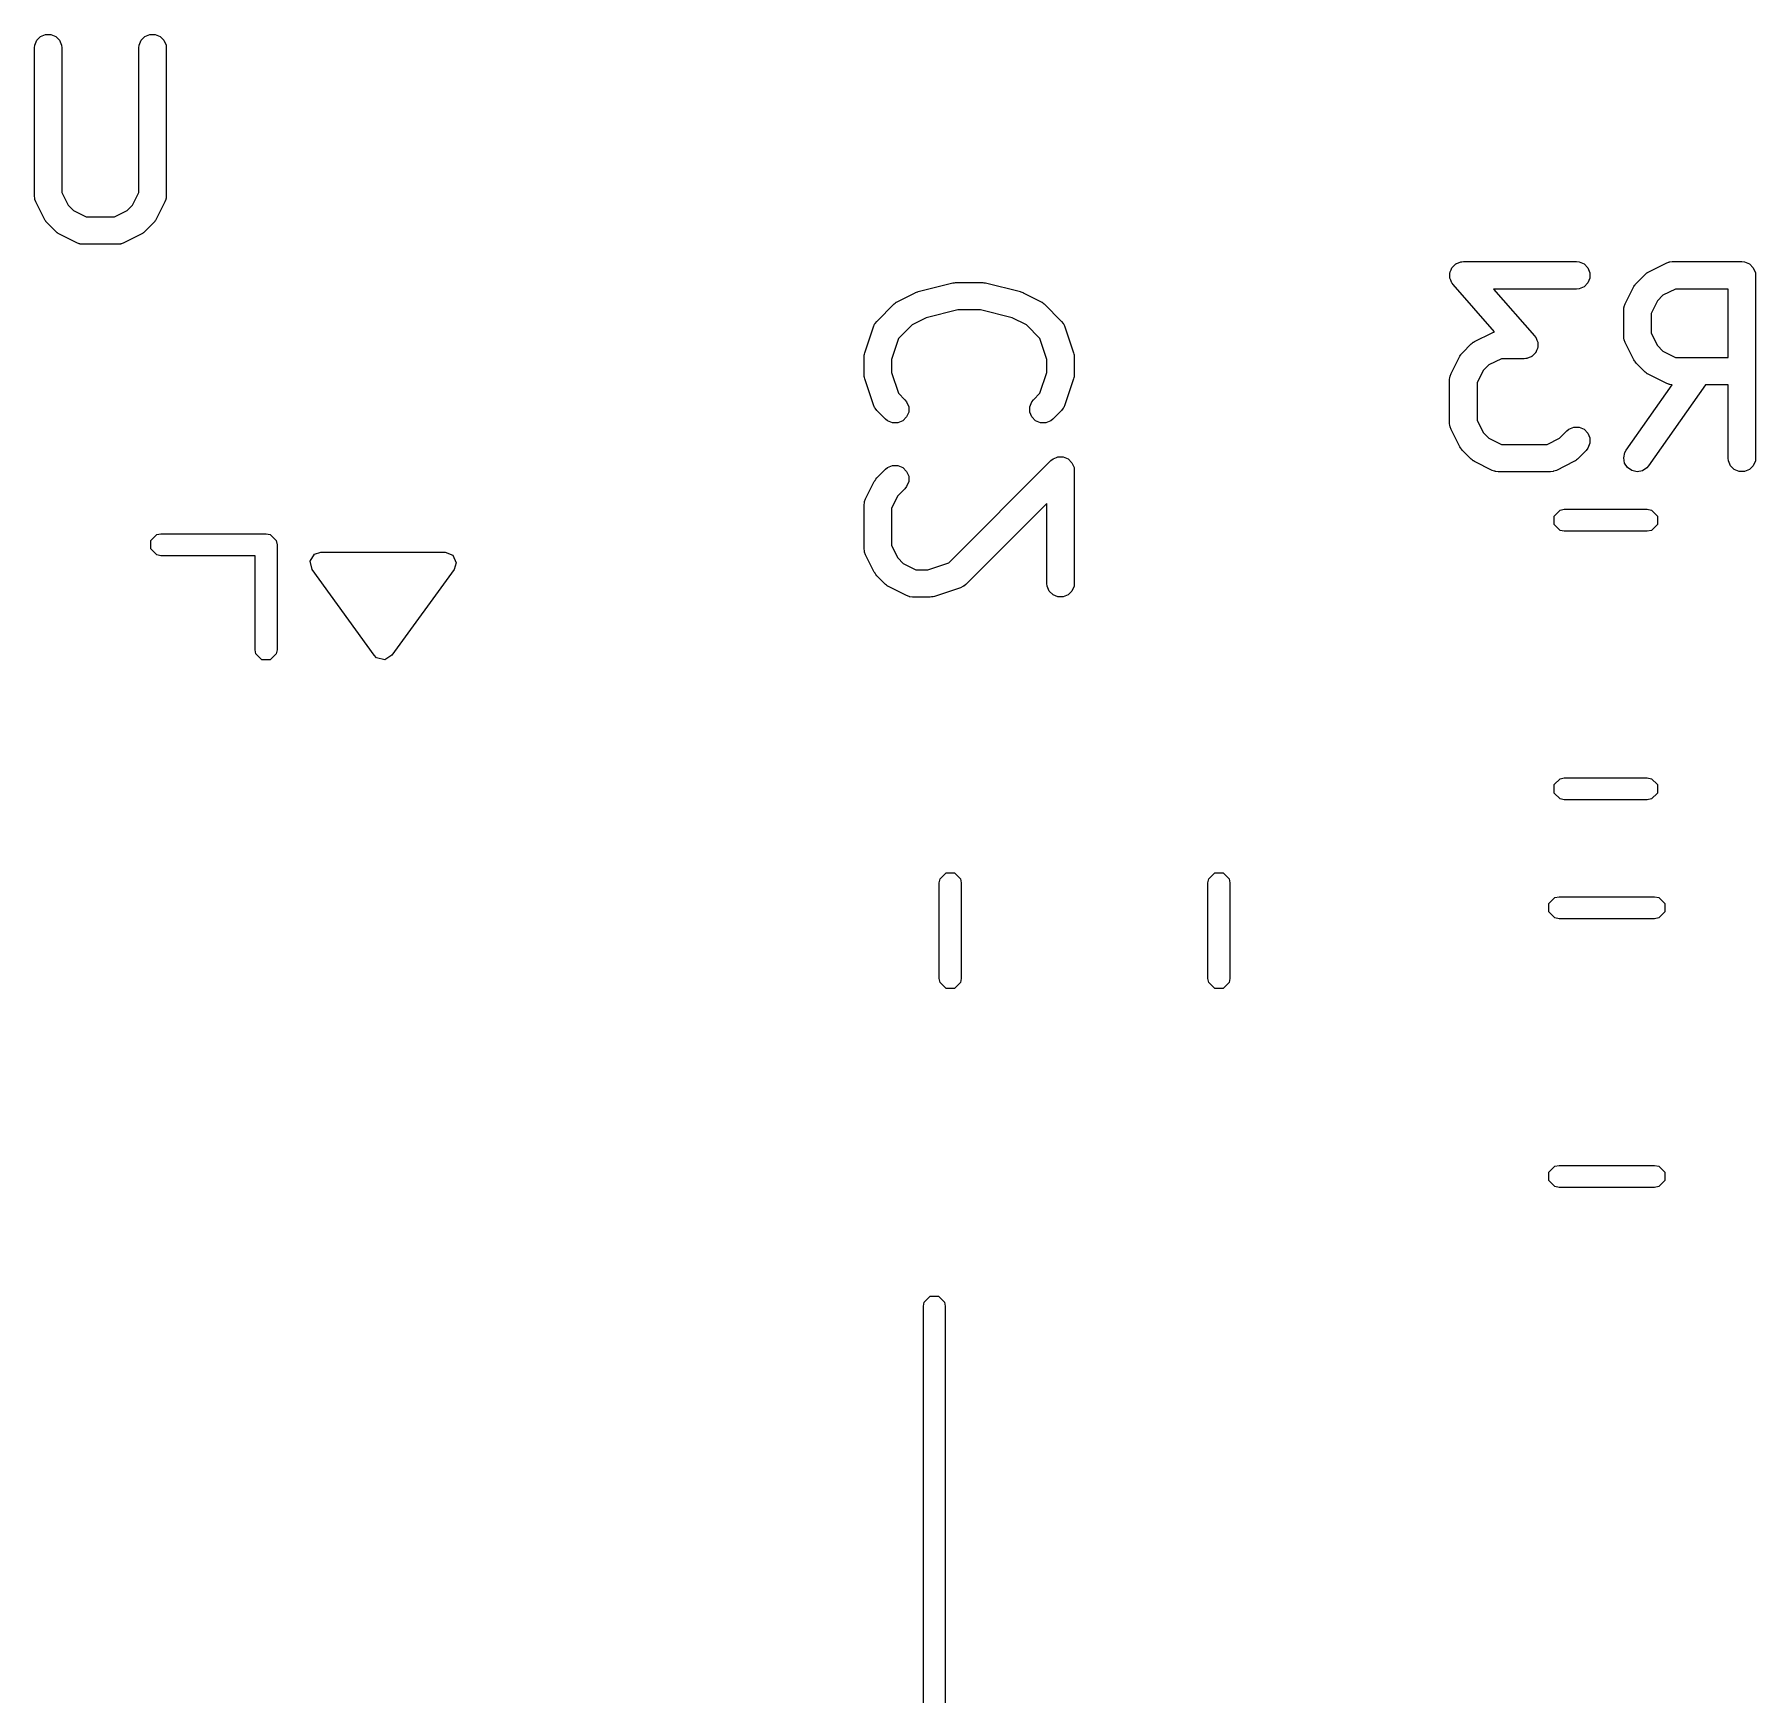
# Model space of a CAD drawing. Header units: inches. Extents: x -2.1 to 1.78, y 0.53 to 2.74.
# Drawn here: x -0.1431 to 0.2276, y 1.6944 to 2.0521 of the extents above; entities that cross this region are included whole.
import ezdxf

# ---------------------------------------------------------------- set-up
doc = ezdxf.new("R2010")
doc.units = ezdxf.units.IN
doc.header["$MEASUREMENT"] = 0
doc.layers.add('BLACK', color=250, linetype='CONTINUOUS')

msp = doc.modelspace()

# ---------------------------------------------------------------- linework, layer by layer
at = {"layer": 'BLACK', "linetype": 'CONTINUOUS'}
for p, q in [((-0.14307, 2.0498), (-0.14263, 2.05086)), ((-0.14263, 2.05086), (-0.14182, 2.05167)), ((-0.14182, 2.05167), (-0.14075, 2.05212)), ((-0.14075, 2.05212), (-0.1396, 2.05212)), ((-0.1396, 2.05212), (-0.13854, 2.05167)), ((-0.13854, 2.05167), (-0.13772, 2.05086)), ((-0.13772, 2.05086), (-0.13728, 2.0498)), ((-0.12058, 2.0498), (-0.12014, 2.05086)), ((-0.12014, 2.05086), (-0.11932, 2.05167)), ((-0.11932, 2.05167), (-0.11826, 2.05212)), ((-0.11826, 2.05212), (-0.1171, 2.05212)), ((-0.1171, 2.05212), (-0.11604, 2.05167)), ((-0.11604, 2.05167), (-0.11523, 2.05086)), ((-0.11523, 2.05086), (-0.11478, 2.0498)), ((-0.14313, 2.04922), (-0.14307, 2.0498)), ((-0.14313, 2.01735), (-0.14313, 2.04922)), ((-0.13728, 2.0498), (-0.13723, 2.04922)), ((-0.13723, 2.04922), (-0.13723, 2.01805)), ((-0.12063, 2.04922), (-0.12058, 2.0498)), ((-0.12063, 2.01805), (-0.12063, 2.04922)), ((-0.11478, 2.0498), (-0.11473, 2.04922)), ((-0.11473, 2.04922), (-0.11473, 2.01735)), ((-0.14307, 2.01677), (-0.14313, 2.01735)), ((-0.13723, 2.01805), (-0.13588, 2.01535)), ((-0.12198, 2.01535), (-0.12063, 2.01805)), ((-0.11473, 2.01735), (-0.11478, 2.01677)), ((-0.14303, 2.01667), (-0.14307, 2.01677)), ((-0.14303, 2.01657), (-0.14303, 2.01667)), ((-0.14282, 2.01603), (-0.14303, 2.01657)), ((-0.14094, 2.01228), (-0.14282, 2.01603)), ((-0.13588, 2.01535), (-0.13468, 2.01415)), ((-0.13468, 2.01415), (-0.13198, 2.0128)), ((-0.12588, 2.0128), (-0.12318, 2.01415)), ((-0.12318, 2.01415), (-0.12198, 2.01535)), ((-0.11504, 2.01603), (-0.11691, 2.01228)), ((-0.11483, 2.01657), (-0.11504, 2.01603)), ((-0.11478, 2.01677), (-0.11483, 2.01667)), ((-0.11483, 2.01667), (-0.11483, 2.01657)), ((-0.14079, 2.01203), (-0.14094, 2.01228)), ((-0.14076, 2.01196), (-0.14079, 2.01203)), ((-0.14069, 2.01188), (-0.14076, 2.01196)), ((-0.14064, 2.01179), (-0.14069, 2.01188)), ((-0.14058, 2.01174), (-0.14064, 2.01179)), ((-0.14039, 2.01151), (-0.14058, 2.01174)), ((-0.13852, 2.00964), (-0.14039, 2.01151)), ((-0.13829, 2.00945), (-0.13852, 2.00964)), ((-0.13824, 2.00939), (-0.13829, 2.00945)), ((-0.13815, 2.00934), (-0.13824, 2.00939)), ((-0.13198, 2.0128), (-0.12588, 2.0128)), ((-0.11962, 2.00939), (-0.11971, 2.00934)), ((-0.11957, 2.00945), (-0.11962, 2.00939)), ((-0.11934, 2.00964), (-0.11957, 2.00945)), ((-0.11747, 2.01151), (-0.11934, 2.00964)), ((-0.11728, 2.01174), (-0.11747, 2.01151)), ((-0.11722, 2.01179), (-0.11728, 2.01174)), ((-0.11717, 2.01188), (-0.11722, 2.01179)), ((-0.1171, 2.01196), (-0.11717, 2.01188)), ((-0.11707, 2.01203), (-0.1171, 2.01196)), ((-0.11691, 2.01228), (-0.11707, 2.01203)), ((-0.13807, 2.00927), (-0.13815, 2.00934)), ((-0.138, 2.00924), (-0.13807, 2.00927)), ((-0.13775, 2.00908), (-0.138, 2.00924)), ((-0.134, 2.00721), (-0.13775, 2.00908)), ((-0.13346, 2.007), (-0.134, 2.00721)), ((-0.13335, 2.00699), (-0.13346, 2.007)), ((-0.13326, 2.00695), (-0.13335, 2.00699)), ((-0.13268, 2.0069), (-0.13326, 2.00695)), ((-0.12518, 2.0069), (-0.13268, 2.0069)), ((-0.1246, 2.00695), (-0.12518, 2.0069)), ((-0.12451, 2.00699), (-0.1246, 2.00695)), ((-0.1244, 2.007), (-0.12451, 2.00699)), ((-0.12386, 2.00721), (-0.1244, 2.007)), ((-0.12011, 2.00908), (-0.12386, 2.00721)), ((-0.11986, 2.00924), (-0.12011, 2.00908)), ((-0.11979, 2.00927), (-0.11986, 2.00924)), ((-0.11971, 2.00934), (-0.11979, 2.00927)), ((0.16227, 2.00191), (0.16232, 2.002)), ((0.16232, 2.002), (0.16268, 2.00232)), ((0.16268, 2.00232), (0.16302, 2.00266)), ((0.16302, 2.00266), (0.16311, 2.0027)), ((0.16311, 2.0027), (0.16318, 2.00276)), ((0.16318, 2.00276), (0.16364, 2.00292)), ((0.16364, 2.00292), (0.16408, 2.0031)), ((0.16408, 2.0031), (0.16422, 2.00311)), ((0.16422, 2.00311), (0.16427, 2.00313)), ((0.16427, 2.00313), (0.16435, 2.00313)), ((0.16435, 2.00313), (0.16466, 2.00316)), ((0.16466, 2.00316), (0.18903, 2.00316)), ((0.18903, 2.00316), (0.1896, 2.0031)), ((0.1896, 2.0031), (0.19067, 2.00266)), ((0.19067, 2.00266), (0.19148, 2.00184)), ((0.20458, 2.00097), (0.20833, 2.00284)), ((0.20833, 2.00284), (0.20887, 2.00305)), ((0.20887, 2.00305), (0.20898, 2.00306)), ((0.20898, 2.00306), (0.20908, 2.0031)), ((0.20908, 2.0031), (0.20965, 2.00316)), ((0.20965, 2.00316), (0.22465, 2.00316)), ((0.22465, 2.00316), (0.22523, 2.0031)), ((0.22523, 2.0031), (0.22629, 2.00266)), ((0.22629, 2.00266), (0.2271, 2.00184)), ((0.04719, 1.99669), (0.05469, 1.99856)), ((0.05469, 1.99856), (0.05479, 1.99858)), ((0.05479, 1.99858), (0.05483, 1.99859)), ((0.05483, 1.99859), (0.05505, 1.99861)), ((0.05505, 1.99861), (0.05527, 1.99865)), ((0.05527, 1.99865), (0.05531, 1.99864)), ((0.05531, 1.99864), (0.05541, 1.99865)), ((0.05541, 1.99865), (0.06103, 1.99865)), ((0.06103, 1.99865), (0.06113, 1.99864)), ((0.06113, 1.99864), (0.06118, 1.99865)), ((0.06118, 1.99865), (0.06139, 1.99861)), ((0.06139, 1.99861), (0.06161, 1.99859)), ((0.06161, 1.99859), (0.06165, 1.99858)), ((0.06165, 1.99858), (0.06175, 1.99856)), ((0.06175, 1.99856), (0.06925, 1.99669)), ((0.16173, 1.99982), (0.16176, 2.0003)), ((0.16176, 1.99973), (0.16173, 1.99982)), ((0.16176, 2.00078), (0.1618, 2.00087)), ((0.16176, 2.0003), (0.16176, 2.00078)), ((0.16176, 1.99963), (0.16176, 1.99973)), ((0.16194, 1.99918), (0.16176, 1.99963)), ((0.1618, 2.00087), (0.16181, 2.00097)), ((0.16181, 2.00097), (0.16202, 2.0014)), ((0.1621, 1.99873), (0.16194, 1.99918)), ((0.16202, 2.0014), (0.1622, 2.00184)), ((0.16218, 1.99862), (0.1621, 1.99873)), ((0.1622, 1.99856), (0.16218, 1.99862)), ((0.1622, 2.00184), (0.16227, 2.00191)), ((0.16226, 1.99851), (0.1622, 1.99856)), ((0.16243, 1.99826), (0.16226, 1.99851)), ((0.17137, 1.98805), (0.16243, 1.99826)), ((0.19148, 1.99856), (0.19067, 1.99775)), ((0.19148, 2.00184), (0.19192, 2.00078)), ((0.19192, 1.99963), (0.19148, 1.99856)), ((0.19192, 2.00078), (0.19192, 1.99963)), ((0.20164, 1.99818), (0.20169, 1.99826)), ((0.20169, 1.99826), (0.20175, 1.99832)), ((0.20175, 1.99832), (0.20194, 1.99854)), ((0.20194, 1.99854), (0.20381, 2.00042)), ((0.20381, 2.00042), (0.20404, 2.0006)), ((0.20404, 2.0006), (0.20409, 2.00066)), ((0.20409, 2.00066), (0.20418, 2.00072)), ((0.20418, 2.00072), (0.20426, 2.00078)), ((0.20426, 2.00078), (0.20433, 2.00081)), ((0.20433, 2.00081), (0.20458, 2.00097)), ((0.2271, 2.00184), (0.22755, 2.00078)), ((0.22755, 2.00078), (0.2276, 2.0002)), ((0.2276, 2.0002), (0.2276, 1.96083)), ((0.04259, 1.99443), (0.04284, 1.99459)), ((0.04284, 1.99459), (0.04659, 1.99646)), ((0.04659, 1.99646), (0.04663, 1.99648)), ((0.04663, 1.99648), (0.04665, 1.99649)), ((0.04665, 1.99649), (0.04689, 1.99658)), ((0.04689, 1.99658), (0.04713, 1.99667)), ((0.04713, 1.99667), (0.04715, 1.99667)), ((0.04715, 1.99667), (0.04719, 1.99669)), ((0.06925, 1.99669), (0.06929, 1.99667)), ((0.06929, 1.99667), (0.06931, 1.99667)), ((0.06931, 1.99667), (0.06955, 1.99658)), ((0.06955, 1.99658), (0.06979, 1.99649)), ((0.06979, 1.99649), (0.06981, 1.99648)), ((0.06981, 1.99648), (0.06985, 1.99646)), ((0.06985, 1.99646), (0.0736, 1.99459)), ((0.0736, 1.99459), (0.07385, 1.99443)), ((0.18903, 1.99725), (0.17116, 1.99725)), ((0.17116, 1.99725), (0.18, 1.98715)), ((0.1896, 1.99731), (0.18903, 1.99725)), ((0.19067, 1.99775), (0.1896, 1.99731)), ((0.19951, 1.99403), (0.20139, 1.99777)), ((0.20139, 1.99777), (0.20154, 1.99802)), ((0.20154, 1.99802), (0.20157, 1.99809)), ((0.20157, 1.99809), (0.20164, 1.99818)), ((0.20645, 1.99471), (0.2051, 1.99201)), ((0.20765, 1.9959), (0.20645, 1.99471)), ((0.21035, 1.99725), (0.20765, 1.9959)), ((0.2217, 1.99725), (0.21035, 1.99725)), ((0.2217, 1.98253), (0.2217, 1.99725)), ((0.03832, 1.99029), (0.04207, 1.99404)), ((0.04207, 1.99404), (0.0423, 1.99422)), ((0.0423, 1.99422), (0.04235, 1.99428)), ((0.04235, 1.99428), (0.04244, 1.99434)), ((0.04244, 1.99434), (0.04252, 1.9944)), ((0.04252, 1.9944), (0.04259, 1.99443)), ((0.04894, 1.99104), (0.04591, 1.98952)), ((0.05577, 1.99274), (0.04894, 1.99104)), ((0.06067, 1.99274), (0.05577, 1.99274)), ((0.0675, 1.99104), (0.06067, 1.99274)), ((0.07053, 1.98952), (0.0675, 1.99104)), ((0.07385, 1.99443), (0.07392, 1.9944)), ((0.07392, 1.9944), (0.074, 1.99434)), ((0.074, 1.99434), (0.07409, 1.99428)), ((0.07409, 1.99428), (0.07414, 1.99422)), ((0.07414, 1.99422), (0.07437, 1.99404)), ((0.07437, 1.99404), (0.07812, 1.99029)), ((0.1992, 1.9927), (0.19926, 1.99328)), ((0.1992, 1.98708), (0.1992, 1.9927)), ((0.19926, 1.99328), (0.1993, 1.99338)), ((0.1993, 1.99348), (0.19951, 1.99403)), ((0.1993, 1.99338), (0.1993, 1.99348)), ((0.2051, 1.99201), (0.2051, 1.98778)), ((0.03573, 1.98351), (0.03761, 1.98913)), ((0.03761, 1.98913), (0.03785, 1.98966)), ((0.03785, 1.98966), (0.03792, 1.98974)), ((0.03792, 1.98974), (0.03796, 1.98984)), ((0.03796, 1.98984), (0.03832, 1.99029)), ((0.04591, 1.98952), (0.04299, 1.9866)), ((0.07345, 1.9866), (0.07053, 1.98952)), ((0.07812, 1.99029), (0.07849, 1.98984)), ((0.07849, 1.98984), (0.07853, 1.98974)), ((0.07853, 1.98974), (0.0786, 1.98966)), ((0.0786, 1.98966), (0.07883, 1.98913)), ((0.07883, 1.98913), (0.08071, 1.98351)), ((0.16709, 1.98597), (0.17084, 1.98785)), ((0.17084, 1.98785), (0.17137, 1.98805)), ((0.18, 1.98715), (0.18018, 1.9869)), ((0.2051, 1.98778), (0.20645, 1.98508)), ((0.03567, 1.98322), (0.03573, 1.98351)), ((0.04299, 1.9866), (0.04149, 1.98209)), ((0.07495, 1.98209), (0.07345, 1.9866)), ((0.08071, 1.98351), (0.08077, 1.98322)), ((0.16426, 1.98332), (0.16444, 1.98354)), ((0.16444, 1.98354), (0.16632, 1.98542)), ((0.16632, 1.98542), (0.16654, 1.9856)), ((0.16654, 1.9856), (0.1666, 1.98566)), ((0.1666, 1.98566), (0.16668, 1.98572)), ((0.16668, 1.98572), (0.16677, 1.98579)), ((0.16677, 1.98579), (0.16684, 1.98582)), ((0.16684, 1.98582), (0.16709, 1.98597)), ((0.18016, 1.9835), (0.18012, 1.98341)), ((0.18024, 1.98357), (0.18016, 1.9835)), ((0.18018, 1.9869), (0.18024, 1.98685)), ((0.18024, 1.98685), (0.18026, 1.98679)), ((0.18042, 1.98401), (0.18024, 1.98357)), ((0.18026, 1.98679), (0.18034, 1.98668)), ((0.18034, 1.98668), (0.18049, 1.98623)), ((0.18063, 1.98444), (0.18042, 1.98401)), ((0.18049, 1.98623), (0.18068, 1.98578)), ((0.18064, 1.98454), (0.18063, 1.98444)), ((0.18068, 1.98463), (0.18064, 1.98454)), ((0.18068, 1.98578), (0.18068, 1.98568)), ((0.18068, 1.98568), (0.18071, 1.98559)), ((0.18071, 1.98559), (0.18068, 1.98511)), ((0.18068, 1.98511), (0.18068, 1.98463)), ((0.19926, 1.9865), (0.1992, 1.98708)), ((0.1993, 1.98641), (0.19926, 1.9865)), ((0.1993, 1.9863), (0.1993, 1.98641)), ((0.19951, 1.98576), (0.1993, 1.9863)), ((0.20139, 1.98201), (0.19951, 1.98576)), ((0.20645, 1.98508), (0.20765, 1.98388)), ((0.20765, 1.98388), (0.21035, 1.98253)), ((0.03558, 1.98257), (0.03561, 1.98287)), ((0.03558, 1.97882), (0.03558, 1.98257)), ((0.03561, 1.98294), (0.03563, 1.98305)), ((0.03561, 1.98287), (0.03561, 1.98294)), ((0.03563, 1.98305), (0.03564, 1.98315)), ((0.03564, 1.98315), (0.03567, 1.98322)), ((0.04149, 1.98209), (0.04149, 1.9793)), ((0.07495, 1.9793), (0.07495, 1.98209)), ((0.08077, 1.98322), (0.0808, 1.98315)), ((0.0808, 1.98315), (0.08081, 1.98305)), ((0.08081, 1.98305), (0.08084, 1.98294)), ((0.08084, 1.98294), (0.08083, 1.98287)), ((0.08083, 1.98287), (0.08086, 1.98257)), ((0.08086, 1.98257), (0.08086, 1.97882)), ((0.16202, 1.97903), (0.16389, 1.98278)), ((0.16389, 1.98278), (0.16405, 1.98302)), ((0.16405, 1.98302), (0.16408, 1.9831)), ((0.16408, 1.9831), (0.16414, 1.98318)), ((0.16414, 1.98318), (0.1642, 1.98327)), ((0.1642, 1.98327), (0.16426, 1.98332)), ((0.17016, 1.9809), (0.16896, 1.97971)), ((0.17285, 1.98225), (0.17016, 1.9809)), ((0.17778, 1.98225), (0.17285, 1.98225)), ((0.17808, 1.98228), (0.17778, 1.98225)), ((0.17816, 1.98228), (0.17808, 1.98228)), ((0.17822, 1.9823), (0.17816, 1.98228)), ((0.17836, 1.98231), (0.17822, 1.9823)), ((0.1788, 1.98249), (0.17836, 1.98231)), ((0.17925, 1.98265), (0.1788, 1.98249)), ((0.17933, 1.98271), (0.17925, 1.98265)), ((0.17942, 1.98275), (0.17933, 1.98271)), ((0.17976, 1.98309), (0.17942, 1.98275)), ((0.18012, 1.98341), (0.17976, 1.98309)), ((0.20154, 1.98176), (0.20139, 1.98201)), ((0.20157, 1.98169), (0.20154, 1.98176)), ((0.20164, 1.98161), (0.20157, 1.98169)), ((0.20169, 1.98152), (0.20164, 1.98161)), ((0.20175, 1.98147), (0.20169, 1.98152)), ((0.20194, 1.98124), (0.20175, 1.98147)), ((0.20381, 1.97937), (0.20194, 1.98124)), ((0.21035, 1.98253), (0.2217, 1.98253)), ((0.03561, 1.97853), (0.03558, 1.97882)), ((0.03561, 1.97846), (0.03561, 1.97853)), ((0.03563, 1.97835), (0.03561, 1.97846)), ((0.03564, 1.97825), (0.03563, 1.97835)), ((0.03567, 1.97818), (0.03564, 1.97825)), ((0.03573, 1.97789), (0.03567, 1.97818)), ((0.03761, 1.97227), (0.03573, 1.97789)), ((0.04149, 1.9793), (0.04299, 1.9748)), ((0.07345, 1.9748), (0.07495, 1.9793)), ((0.08071, 1.97789), (0.07883, 1.97227)), ((0.08077, 1.97818), (0.08071, 1.97789)), ((0.0808, 1.97825), (0.08077, 1.97818)), ((0.08081, 1.97835), (0.0808, 1.97825)), ((0.08084, 1.97846), (0.08081, 1.97835)), ((0.08086, 1.97882), (0.08083, 1.97853)), ((0.08083, 1.97853), (0.08084, 1.97846)), ((0.1617, 1.97771), (0.16176, 1.97828)), ((0.1617, 1.96833), (0.1617, 1.97771)), ((0.16176, 1.97828), (0.1618, 1.97838)), ((0.1618, 1.97838), (0.16181, 1.97849)), ((0.16181, 1.97849), (0.16202, 1.97903)), ((0.16896, 1.97971), (0.16761, 1.97701)), ((0.16761, 1.97701), (0.16761, 1.96903)), ((0.19973, 1.96253), (0.20961, 1.97663)), ((0.20404, 1.97918), (0.20381, 1.97937)), ((0.20409, 1.97912), (0.20404, 1.97918)), ((0.20418, 1.97907), (0.20409, 1.97912)), ((0.20426, 1.979), (0.20418, 1.97907)), ((0.20433, 1.97897), (0.20426, 1.979)), ((0.20458, 1.97882), (0.20433, 1.97897)), ((0.21681, 1.97663), (0.20457, 1.95914)), ((0.20833, 1.97694), (0.20458, 1.97882)), ((0.20887, 1.97673), (0.20833, 1.97694)), ((0.20898, 1.97673), (0.20887, 1.97673)), ((0.20908, 1.97669), (0.20898, 1.97673)), ((0.20961, 1.97663), (0.20908, 1.97669)), ((0.2217, 1.97663), (0.21681, 1.97663)), ((0.2217, 1.96083), (0.2217, 1.97663)), ((0.04299, 1.9748), (0.04437, 1.97341)), ((0.04437, 1.97341), (0.04474, 1.97297)), ((0.04474, 1.97297), (0.04518, 1.9719)), ((0.07126, 1.9719), (0.0717, 1.97297)), ((0.0717, 1.97297), (0.07207, 1.97341)), ((0.07207, 1.97341), (0.07345, 1.9748)), ((0.03785, 1.97174), (0.03761, 1.97227)), ((0.03792, 1.97166), (0.03785, 1.97174)), ((0.03796, 1.97156), (0.03792, 1.97166)), ((0.03832, 1.97111), (0.03796, 1.97156)), ((0.0402, 1.96924), (0.03832, 1.97111)), ((0.04065, 1.96887), (0.0402, 1.96924)), ((0.04171, 1.96843), (0.04065, 1.96887)), ((0.04393, 1.96887), (0.04286, 1.96843)), ((0.04474, 1.96969), (0.04393, 1.96887)), ((0.04518, 1.97075), (0.04474, 1.96969)), ((0.04518, 1.9719), (0.04518, 1.97075)), ((0.07126, 1.97075), (0.07126, 1.9719)), ((0.0717, 1.96969), (0.07126, 1.97075)), ((0.07252, 1.96887), (0.0717, 1.96969)), ((0.07358, 1.96843), (0.07252, 1.96887)), ((0.0758, 1.96887), (0.07473, 1.96843)), ((0.07624, 1.96924), (0.0758, 1.96887)), ((0.07812, 1.97111), (0.07624, 1.96924)), ((0.07849, 1.97156), (0.07812, 1.97111)), ((0.07853, 1.97166), (0.07849, 1.97156)), ((0.0786, 1.97174), (0.07853, 1.97166)), ((0.07883, 1.97227), (0.0786, 1.97174)), ((0.16761, 1.96903), (0.16896, 1.96633)), ((0.04286, 1.96843), (0.04171, 1.96843)), ((0.07473, 1.96843), (0.07358, 1.96843)), ((0.16176, 1.96776), (0.1617, 1.96833)), ((0.1618, 1.96766), (0.16176, 1.96776)), ((0.16181, 1.96755), (0.1618, 1.96766)), ((0.16202, 1.96701), (0.16181, 1.96755)), ((0.16389, 1.96326), (0.16202, 1.96701)), ((0.16896, 1.96633), (0.17016, 1.96514)), ((0.17016, 1.96514), (0.17285, 1.96379)), ((0.18271, 1.96379), (0.1854, 1.96514)), ((0.1854, 1.96514), (0.18694, 1.96667)), ((0.18694, 1.96667), (0.18739, 1.96704)), ((0.18739, 1.96704), (0.18845, 1.96748)), ((0.18845, 1.96748), (0.1896, 1.96748)), ((0.1896, 1.96748), (0.19067, 1.96704)), ((0.19067, 1.96704), (0.19148, 1.96622)), ((0.19148, 1.96622), (0.19192, 1.96516)), ((0.19192, 1.96516), (0.19192, 1.96401)), ((0.16405, 1.96302), (0.16389, 1.96326)), ((0.16408, 1.96294), (0.16405, 1.96302)), ((0.16414, 1.96286), (0.16408, 1.96294)), ((0.1642, 1.96277), (0.16414, 1.96286)), ((0.16426, 1.96272), (0.1642, 1.96277)), ((0.16444, 1.9625), (0.16426, 1.96272)), ((0.16632, 1.96062), (0.16444, 1.9625)), ((0.17285, 1.96379), (0.18271, 1.96379)), ((0.19112, 1.9625), (0.18924, 1.96062)), ((0.19148, 1.96294), (0.19112, 1.9625)), ((0.19192, 1.96401), (0.19148, 1.96294)), ((0.1992, 1.9609), (0.19945, 1.96202)), ((0.19945, 1.96202), (0.19973, 1.96253)), ((0.03832, 1.95654), (0.0402, 1.95842)), ((0.0402, 1.95842), (0.04065, 1.95878)), ((0.04065, 1.95878), (0.04171, 1.95922)), ((0.04171, 1.95922), (0.04286, 1.95922)), ((0.04286, 1.95922), (0.04393, 1.95878)), ((0.04393, 1.95878), (0.04474, 1.95797)), ((0.04474, 1.95797), (0.04518, 1.9569)), ((0.05381, 1.93829), (0.07582, 1.96029)), ((0.07582, 1.96029), (0.07627, 1.96066)), ((0.07627, 1.96066), (0.07702, 1.96097)), ((0.07702, 1.96097), (0.07733, 1.9611)), ((0.07733, 1.9611), (0.07848, 1.9611)), ((0.07848, 1.9611), (0.07955, 1.96066)), ((0.07955, 1.96066), (0.08036, 1.95984)), ((0.08036, 1.95984), (0.08062, 1.95922)), ((0.08062, 1.95922), (0.0808, 1.95878)), ((0.0808, 1.95878), (0.08086, 1.9582)), ((0.08086, 1.9582), (0.08086, 1.93383)), ((0.16654, 1.96044), (0.16632, 1.96062)), ((0.1666, 1.96038), (0.16654, 1.96044)), ((0.16668, 1.96032), (0.1666, 1.96038)), ((0.16677, 1.96025), (0.16668, 1.96032)), ((0.16684, 1.96022), (0.16677, 1.96025)), ((0.16709, 1.96007), (0.16684, 1.96022)), ((0.17084, 1.95819), (0.16709, 1.96007)), ((0.17138, 1.95799), (0.17084, 1.95819)), ((0.17148, 1.95798), (0.17138, 1.95799)), ((0.17158, 1.95794), (0.17148, 1.95798)), ((0.17216, 1.95788), (0.17158, 1.95794)), ((0.1834, 1.95788), (0.17216, 1.95788)), ((0.18398, 1.95794), (0.1834, 1.95788)), ((0.18408, 1.95798), (0.18398, 1.95794)), ((0.18418, 1.95799), (0.18408, 1.95798)), ((0.18473, 1.95819), (0.18418, 1.95799)), ((0.18847, 1.96007), (0.18473, 1.95819)), ((0.18872, 1.96022), (0.18847, 1.96007)), ((0.18879, 1.96025), (0.18872, 1.96022)), ((0.18888, 1.96032), (0.18879, 1.96025)), ((0.18896, 1.96038), (0.18888, 1.96032)), ((0.18902, 1.96044), (0.18896, 1.96038)), ((0.18924, 1.96062), (0.18902, 1.96044)), ((0.1994, 1.95976), (0.1992, 1.9609)), ((0.20002, 1.95879), (0.1994, 1.95976)), ((0.20096, 1.95813), (0.20002, 1.95879)), ((0.20209, 1.95788), (0.20096, 1.95813)), ((0.20322, 1.95808), (0.20209, 1.95788)), ((0.20419, 1.9587), (0.20322, 1.95808)), ((0.20457, 1.95914), (0.20419, 1.9587)), ((0.22175, 1.96026), (0.2217, 1.96083)), ((0.22219, 1.95919), (0.22175, 1.96026)), ((0.22301, 1.95838), (0.22219, 1.95919)), ((0.22407, 1.95794), (0.22301, 1.95838)), ((0.22523, 1.95794), (0.22407, 1.95794)), ((0.22629, 1.95838), (0.22523, 1.95794)), ((0.2271, 1.95919), (0.22629, 1.95838)), ((0.22755, 1.96026), (0.2271, 1.95919)), ((0.2276, 1.96083), (0.22755, 1.96026)), ((0.0359, 1.95202), (0.03777, 1.95577)), ((0.03777, 1.95577), (0.03793, 1.95602)), ((0.03793, 1.95602), (0.03796, 1.95609)), ((0.03796, 1.95609), (0.03802, 1.95617)), ((0.03802, 1.95617), (0.03808, 1.95626)), ((0.03808, 1.95626), (0.03814, 1.95631)), ((0.03814, 1.95631), (0.03832, 1.95654)), ((0.04437, 1.95424), (0.04284, 1.9527)), ((0.04474, 1.95469), (0.04437, 1.95424)), ((0.04518, 1.95575), (0.04474, 1.95469)), ((0.04518, 1.9569), (0.04518, 1.95575)), ((0.03558, 1.9507), (0.03564, 1.95128)), ((0.03558, 1.94133), (0.03558, 1.9507)), ((0.03564, 1.95128), (0.03568, 1.95138)), ((0.03568, 1.95138), (0.03569, 1.95148)), ((0.03569, 1.95148), (0.0359, 1.95202)), ((0.04284, 1.9527), (0.04149, 1.95001)), ((0.07495, 1.95107), (0.0575, 1.93362)), ((0.07495, 1.93383), (0.07495, 1.95107)), ((0.04149, 1.95001), (0.04149, 1.94203)), ((0.18421, 1.94834), (0.18549, 1.94962)), ((0.18421, 1.94654), (0.18421, 1.94834)), ((0.18549, 1.94526), (0.18421, 1.94654)), ((0.18549, 1.94962), (0.1864, 1.9498)), ((0.1864, 1.9498), (0.20427, 1.9498)), ((0.20427, 1.9498), (0.20518, 1.94962)), ((0.20518, 1.94962), (0.20646, 1.94834)), ((0.20646, 1.94654), (0.20518, 1.94526)), ((0.20646, 1.94834), (0.20646, 1.94654)), ((-0.11805, 1.94307), (-0.11677, 1.94435)), ((-0.11805, 1.94126), (-0.11805, 1.94307)), ((-0.11677, 1.94435), (-0.11587, 1.94453)), ((-0.11587, 1.94453), (-0.09323, 1.94453)), ((-0.09323, 1.94453), (-0.09232, 1.94435)), ((-0.09232, 1.94435), (-0.09105, 1.94307)), ((-0.09105, 1.94307), (-0.09087, 1.94217)), ((0.1864, 1.94508), (0.18549, 1.94526)), ((0.20427, 1.94508), (0.1864, 1.94508)), ((0.20518, 1.94526), (0.20427, 1.94508)), ((-0.11677, 1.93998), (-0.11805, 1.94126)), ((-0.11587, 1.9398), (-0.11677, 1.93998)), ((-0.09559, 1.9398), (-0.11587, 1.9398)), ((-0.09559, 1.91953), (-0.09559, 1.9398)), ((-0.09087, 1.94217), (-0.09087, 1.91953)), ((-0.08375, 1.9386), (-0.0828, 1.94014)), ((-0.0828, 1.94014), (-0.08142, 1.94059)), ((-0.08142, 1.94059), (-0.05465, 1.94059)), ((-0.05465, 1.94059), (-0.05298, 1.9399)), ((-0.05298, 1.9399), (-0.05228, 1.93823)), ((0.03564, 1.94075), (0.03558, 1.94133)), ((0.03568, 1.94066), (0.03564, 1.94075)), ((0.03569, 1.94055), (0.03568, 1.94066)), ((0.0359, 1.94001), (0.03569, 1.94055)), ((0.03777, 1.93626), (0.0359, 1.94001)), ((0.04149, 1.94203), (0.04284, 1.93933)), ((0.04284, 1.93933), (0.04403, 1.93813)), ((-0.08333, 1.93684), (-0.08375, 1.9386)), ((-0.06995, 1.91834), (-0.08333, 1.93684)), ((-0.05273, 1.93684), (-0.06612, 1.91834)), ((-0.05228, 1.93823), (-0.05273, 1.93684)), ((0.03793, 1.93601), (0.03777, 1.93626)), ((0.03796, 1.93594), (0.03793, 1.93601)), ((0.03802, 1.93586), (0.03796, 1.93594)), ((0.03808, 1.93577), (0.03802, 1.93586)), ((0.03814, 1.93572), (0.03808, 1.93577)), ((0.03832, 1.93549), (0.03814, 1.93572)), ((0.0402, 1.93362), (0.03832, 1.93549)), ((0.04403, 1.93813), (0.04673, 1.93678)), ((0.04673, 1.93678), (0.04931, 1.93678)), ((0.04931, 1.93678), (0.05381, 1.93829)), ((0.04042, 1.93343), (0.0402, 1.93362)), ((0.04048, 1.93337), (0.04042, 1.93343)), ((0.04056, 1.93332), (0.04048, 1.93337)), ((0.04065, 1.93325), (0.04056, 1.93332)), ((0.04072, 1.93322), (0.04065, 1.93325)), ((0.04097, 1.93306), (0.04072, 1.93322)), ((0.04471, 1.93119), (0.04097, 1.93306)), ((0.05634, 1.9329), (0.05072, 1.93103)), ((0.05687, 1.93314), (0.05634, 1.9329)), ((0.05695, 1.93321), (0.05687, 1.93314)), ((0.05705, 1.93325), (0.05695, 1.93321)), ((0.0575, 1.93362), (0.05705, 1.93325)), ((0.07501, 1.93325), (0.07495, 1.93383)), ((0.07545, 1.93219), (0.07501, 1.93325)), ((0.07627, 1.93138), (0.07545, 1.93219)), ((0.08036, 1.93219), (0.07955, 1.93138)), ((0.0808, 1.93325), (0.08036, 1.93219)), ((0.08086, 1.93383), (0.0808, 1.93325)), ((0.04526, 1.93098), (0.04471, 1.93119)), ((0.04536, 1.93097), (0.04526, 1.93098)), ((0.04546, 1.93093), (0.04536, 1.93097)), ((0.04604, 1.93088), (0.04546, 1.93093)), ((0.04978, 1.93088), (0.04604, 1.93088)), ((0.05008, 1.93091), (0.04978, 1.93088)), ((0.05015, 1.9309), (0.05008, 1.93091)), ((0.05026, 1.93092), (0.05015, 1.9309)), ((0.05036, 1.93093), (0.05026, 1.93092)), ((0.05043, 1.93096), (0.05036, 1.93093)), ((0.05072, 1.93103), (0.05043, 1.93096)), ((0.07733, 1.93093), (0.07627, 1.93138)), ((0.07848, 1.93093), (0.07733, 1.93093)), ((0.07955, 1.93138), (0.07848, 1.93093)), ((-0.09541, 1.91862), (-0.09559, 1.91953)), ((-0.09413, 1.91735), (-0.09541, 1.91862)), ((-0.09232, 1.91735), (-0.09413, 1.91735)), ((-0.09105, 1.91862), (-0.09232, 1.91735)), ((-0.09087, 1.91953), (-0.09105, 1.91862)), ((-0.06942, 1.91781), (-0.06995, 1.91834)), ((-0.06766, 1.91739), (-0.06942, 1.91781)), ((-0.06612, 1.91834), (-0.06766, 1.91739)), ((0.18421, 1.89047), (0.18549, 1.89175)), ((0.18549, 1.89175), (0.1864, 1.89193)), ((0.1864, 1.89193), (0.20427, 1.89193)), ((0.20427, 1.89193), (0.20518, 1.89175)), ((0.20518, 1.89175), (0.20646, 1.89047)), ((0.18421, 1.88866), (0.18421, 1.89047)), ((0.18549, 1.88738), (0.18421, 1.88866)), ((0.1864, 1.8872), (0.18549, 1.88738)), ((0.20427, 1.8872), (0.1864, 1.8872)), ((0.20518, 1.88738), (0.20427, 1.8872)), ((0.20646, 1.88866), (0.20518, 1.88738)), ((0.20646, 1.89047), (0.20646, 1.88866)), ((0.05177, 1.86928), (0.05195, 1.87019)), ((0.05177, 1.84871), (0.05177, 1.86928)), ((0.05195, 1.87019), (0.05323, 1.87146)), ((0.05323, 1.87146), (0.05504, 1.87146)), ((0.05504, 1.87146), (0.05632, 1.87019)), ((0.05632, 1.87019), (0.0565, 1.86928)), ((0.0565, 1.86928), (0.0565, 1.84871)), ((0.10965, 1.86928), (0.10983, 1.87019)), ((0.10965, 1.84871), (0.10965, 1.86928)), ((0.10983, 1.87019), (0.1111, 1.87146)), ((0.1111, 1.87146), (0.11291, 1.87146)), ((0.11291, 1.87146), (0.11419, 1.87019)), ((0.11419, 1.87019), (0.11437, 1.86928)), ((0.11437, 1.86928), (0.11437, 1.84871)), ((0.1831, 1.86484), (0.18438, 1.86612)), ((0.1831, 1.86303), (0.1831, 1.86484)), ((0.18438, 1.86612), (0.18529, 1.8663)), ((0.18529, 1.8663), (0.20586, 1.8663)), ((0.20586, 1.8663), (0.20676, 1.86612)), ((0.20676, 1.86612), (0.20804, 1.86484)), ((0.20804, 1.86484), (0.20804, 1.86303)), ((0.18438, 1.86175), (0.1831, 1.86303)), ((0.18529, 1.86157), (0.18438, 1.86175)), ((0.20586, 1.86157), (0.18529, 1.86157)), ((0.20676, 1.86175), (0.20586, 1.86157)), ((0.20804, 1.86303), (0.20676, 1.86175)), ((0.05195, 1.84781), (0.05177, 1.84871)), ((0.05323, 1.84653), (0.05195, 1.84781)), ((0.05504, 1.84653), (0.05323, 1.84653)), ((0.05632, 1.84781), (0.05504, 1.84653)), ((0.0565, 1.84871), (0.05632, 1.84781)), ((0.10983, 1.84781), (0.10965, 1.84871)), ((0.1111, 1.84653), (0.10983, 1.84781)), ((0.11291, 1.84653), (0.1111, 1.84653)), ((0.11419, 1.84781), (0.11291, 1.84653)), ((0.11437, 1.84871), (0.11419, 1.84781)), ((0.1831, 1.80697), (0.18438, 1.80825)), ((0.1831, 1.80516), (0.1831, 1.80697)), ((0.18438, 1.80825), (0.18529, 1.80843)), ((0.18529, 1.80843), (0.20586, 1.80843)), ((0.20586, 1.80843), (0.20676, 1.80825)), ((0.20676, 1.80825), (0.20804, 1.80697)), ((0.20804, 1.80697), (0.20804, 1.80516)), ((0.18438, 1.80388), (0.1831, 1.80516)), ((0.18529, 1.8037), (0.18438, 1.80388)), ((0.20586, 1.8037), (0.18529, 1.8037)), ((0.20676, 1.80388), (0.20586, 1.8037)), ((0.20804, 1.80516), (0.20676, 1.80388)), ((0.04853, 1.77897), (0.0498, 1.78025)), ((0.0498, 1.78025), (0.05161, 1.78025)), ((0.05161, 1.78025), (0.05289, 1.77897)), ((0.04835, 1.77807), (0.04853, 1.77897)), ((0.04835, 1.61272), (0.04835, 1.77807)), ((0.05289, 1.77897), (0.05307, 1.77807)), ((0.05307, 1.77807), (0.05307, 1.61508))]:
    msp.add_line(p, q, dxfattribs=at)

doc.saveas('drawing.dxf')
